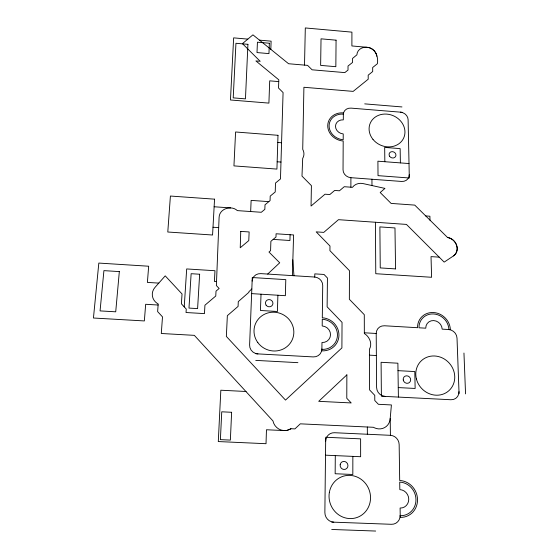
<?xml version="1.0" encoding="UTF-8"?>
<svg xmlns="http://www.w3.org/2000/svg" width="559" height="559" viewBox="0 0 559 559"><rect width="100%" height="100%" fill="white"/><g stroke="black" fill="none" stroke-linecap="round" stroke-linejoin="round"><path stroke-width="0.84" d="M350.884 187.195L350.905 177.685A8.001 7.162 22.7 0 1 343.037 169.803L343.191 141.022A15.743 13.877 20.5 0 1 327.721 125.719A15.743 13.877 20.5 0 1 343.352 112.89L343.31 119.864A7.868 6.939 20.5 0 0 335.505 126.278A7.868 6.939 20.5 0 0 343.233 133.929L343.198 139.764A14.345 12.647 20.5 0 1 329.104 125.817A14.345 12.647 20.5 0 1 343.345 114.127M352.855 456.382L352.827 474.486L335.155 473.746L335.295 455.606M457.192 248.916L457.157 249.412M457.199 248.427L457.178 247.923M304.508 65.103L305.312 27.95L351.918 32.142L351.891 45.95L367.06 47.298M292.392 275.622L293.601 234.955L276.083 233.774L275.985 237.009L270.884 241.327L270.577 250.677L268.977 252.039L279.71 262.786L267.698 274.057M290.093 234.717L289.939 240.51L273.176 239.385M277.893 295.229L277.411 311.489L260.445 310.483L261.032 294.202M270.822 49.346L271.115 41.17L259.474 40.143M250.663 211.54L251.124 200.381L268.823 201.638M251.823 288.954L248.923 291.679L248.902 292.301L238.288 301.608L238.078 306.402L227.352 315.667L226.353 336.427L285.502 400.09L341.898 347.915L342.045 322.368L327.12 306.828L327.441 277.991L324.017 274.455L314.808 273.875L314.759 277.047L260.843 273.624A8.448 7.994 16.8 0 0 252.137 281.093M184.232 306.884L186.685 268.942L214.977 270.724L214.404 281.436L216.529 281.568M457.101 249.901L457.017 250.383M456.913 250.858L456.78 251.326M456.626 251.781L456.444 252.235M456.242 252.668L456.011 253.094M455.76 253.506L455.487 253.898M455.194 254.282L454.879 254.645M454.544 254.995L454.194 255.323M453.817 255.638L453.426 255.924M290.911 428.76L290.421 429.053M289.925 429.326L289.408 429.571M288.877 429.801L288.339 429.99M287.794 430.157L287.235 430.297M286.669 430.416L286.103 430.493M285.53 430.556L284.95 430.577M284.377 430.577L266.468 429.759L266.021 443.706L218.296 441.561L220.833 390.217L246.072 391.496M331.78 522.099L391.461 524.3A9.419 8.776 68.3 0 0 400.209 515.279M331.711 529.464L375.669 531.05M325.513 455.173L360.639 456.724L360.618 438.857L325.708 437.257L324.87 512.428A9.419 8.937 74 0 0 333.779 522.176M400.216 515.691A16.994 15.834 65.6 0 0 415.973 499.536A16.994 15.834 65.6 0 0 399.713 482.11L399.825 489.621A9.328 8.685 65.6 0 1 408.755 499.18A9.328 8.685 65.6 0 1 400.104 508.047L400.244 517.354A18.657 17.378 65.6 0 0 417.531 499.62A18.657 17.378 65.6 0 0 399.692 480.495L399.154 444.566A9.042 8.49 57.7 0 0 390.413 435.321L334.499 432.722A9.028 8.658 59.3 0 0 325.666 441.219M398.253 387.583L415.141 388.456L414.792 371.56L398.001 370.659M255.756 360.387L297.912 362.658M369.45 355.154L376.368 355.531M256.001 353.791L313.257 356.915A8.63 8.259 34.5 0 0 321.893 348.991M364.335 332.787L376.214 333.471A8.553 7.98 39.6 0 1 384.459 325.771L417.531 327.707A17.043 15.61 41.7 0 1 433.484 312.523A17.043 15.61 41.7 0 1 450.358 329.621L442.176 329.139A8.518 7.805 41.7 0 0 433.735 320.573A8.518 7.805 41.7 0 0 425.755 328.182L418.991 327.791A15.526 14.227 41.7 0 1 433.532 313.955A15.526 14.227 41.7 0 1 448.905 329.537M158.12 305.025L145.668 304.285L144.355 320.936L93.444 318.015L98.824 263.072L148.673 266.224L147.394 282.407L158.791 283.106M251.641 293.629L285.363 295.69L285.796 279.633L252.277 277.537L249.607 344.987A8.651 8.385 21.3 0 0 257.923 353.896M439.213 257.154L431.024 256.616L431.604 277.278L375.774 273.714L375.41 222.251M213 227.24L218.681 227.632M425.665 215.928L429.892 216.228L430.004 220.232M214.132 206.76L230.629 207.92M277.159 161.775L280.988 162.061M350.905 177.685L401.572 181.444A7.973 7.071 26.9 0 0 409.237 174.764M277.767 142.461L281.568 142.755M409.006 163.556L377.905 161.188L378.024 175.652L409.307 177.986L408.112 119.682A7.791 6.778 24.3 0 0 400.37 112.149M364.713 103.869L401.963 106.937M402.061 112.289L351.08 108.125A7.826 6.862 20.7 0 0 343.345 114.434M278.745 81.6L269.704 80.845L268.907 103.108L230.462 99.977L233.641 37.865L247.833 39.116M367.543 47.361L368.032 47.445M447.389 237.491C455.976 238.246 461.126 250.914 453.237 256.071L444.181 262.115L406.442 224.411L338.474 219.68L323.766 232.383L316.177 231.866L329.978 246.009L329.929 250.656L349.445 270.675L349.361 299.268L364.286 314.689L364.342 333.527C369.506 336.665 372.601 343.68 369.422 349.249L369.604 389.937L374.754 395.339L374.782 400.503L378.394 404.297L391.412 404.947L390.154 418.977A11.879 11.208 53.1 0 1 374.397 427.789L373.461 427.293L300.302 423.834L294.921 428.9L290.98 428.718L286.893 430.381L283.448 430.528A11.886 11.627 53 0 1 272.967 420.948L194.336 335.351L161.292 333.492L162.494 316.883L157.631 311.587L158.197 303.97L157.31 303.453A11.55 10.942 -2.7 0 1 155.011 287.368L165.226 275.86L182.038 293.971L181.395 303.817L186.259 309.071L186.035 312.523L204.461 313.606L204.936 305.214L215.76 296.011L216.019 291.134L219.128 288.493L216.368 285.558L219.093 217.472C219.289 208.661 231.286 204.908 237.372 210.617L261.305 212.28L264.847 209.339L265.015 204.797L270.06 200.618L270.207 196.111L275.224 191.968L275.51 183.031L280.478 178.943L283.078 92.563L278.543 88.043L278.801 79.811L255.896 60.931L260.194 61.301L242.438 43.637L252.934 34.84L288.591 63.74L307.59 65.368L312.097 69.805L344.819 72.6L348.012 70.057L348.026 66.032L352.568 62.419L352.575 58.422L356.887 54.831A10.167 8.678 20.2 0 1 366.285 47.235C374.747 47.305 378.716 56.207 377.388 63.719L372.671 67.52L372.692 71.531L368.192 75.172L368.206 79.21L353.169 91.383L303.907 87.274L302.719 149.323A10.677 9.58 16.9 0 1 302.692 158.414L301.986 176.092L311.412 185.651L311.049 206.04L325.024 194.204L329.824 194.553L334.659 190.451L339.446 190.794L344.246 186.713L352.484 187.314C354.79 184.002 359.234 182.695 363.084 183.59L384.948 188.404L380.19 192.527L391.104 203.413L414.764 205.111L447.577 237.519M448.087 237.624L448.597 237.757M368.514 47.55L368.996 47.669M449.101 237.91L449.604 238.092M369.471 47.815L369.939 47.983M370.4 48.165L370.855 48.367M450.093 238.288L450.582 238.511M371.295 48.591L371.728 48.829M451.05 238.756L451.518 239.014M372.147 49.087L372.56 49.36M451.972 239.301L452.413 239.608M372.951 49.646L373.335 49.954M452.832 239.93L453.244 240.272M373.698 50.275L374.048 50.603M453.642 240.629L454.02 241.006M374.376 50.953L374.698 51.309M454.383 241.397L454.726 241.795M374.991 51.68L375.264 52.064M455.047 242.215L455.347 242.648M375.522 52.455L375.753 52.853M455.627 243.095L455.892 243.549M375.969 53.259L376.158 53.678M456.13 244.01L456.347 244.479M456.535 244.961L456.703 245.45M376.333 54.097L376.48 54.516M456.85 245.939L456.969 246.428M376.598 54.95L376.703 55.383M457.066 246.931L457.136 247.427M376.78 55.816L376.836 56.249M293.957 275.72L292.783 259.823M463.956 353.036L465.556 393.885M459.058 393.55L457.017 338.118A8.553 7.805 43.4 0 0 448.542 329.517M400.391 162.9L400.146 148.617L384.676 147.415L384.837 161.712M398.399 397.079L397.889 363.203L381.091 362.295L381.385 396.219L450.917 399.741A8.79 8.064 49.7 0 0 458.988 391.67M390.21 418.384L390.413 435.321M376.214 333.471L376.591 387.415A8.776 8.245 47.9 0 0 385.172 396.408M371.938 179.243L371.973 185.546M367.333 426.999L367.361 434.252M314.542 277.019A8.406 7.896 26 0 1 322.718 285.495L322.298 317.778A17.14 16.309 33.3 0 1 338.95 335.274A17.14 16.309 33.3 0 1 321.865 350.849L321.977 342.506A8.574 8.154 33.3 0 0 330.523 334.722A8.574 8.154 33.3 0 0 322.194 325.967L322.277 319.231A15.617 14.862 33.3 0 1 337.454 335.176A15.617 14.862 33.3 0 1 321.886 349.368M346.866 374.865L346.783 398.274L351.192 402.941L318.714 401.327L346.866 374.865M336.071 40.164L335.84 66.696L320.635 65.389L321.034 38.83L336.071 40.164M240.747 231.384L240.237 247.763L248.776 240.594L249.139 231.95L240.747 231.384M277.991 135.299L276.929 169.091L233.941 165.89L235.591 131.987L277.991 135.299M269.34 43.232L268.963 53.608L257 52.567L257.433 42.184L269.34 43.232M247.923 44.322L245.457 98.866L233.208 97.867L235.947 43.274L247.923 44.322M231.622 412.283L230.364 440.094L220.393 439.64L221.748 411.808L231.622 412.283M214.551 199.165L212.567 235.011L167.791 232.013L170.404 196.041L214.551 199.165M199.647 274.231L197.6 308.596L188.977 308.086L191.129 273.7L199.647 274.231M119.333 271.597L115.72 311.81L100.061 310.902L103.918 270.633L119.333 271.597M395.569 268.9L380.246 267.915L379.889 226.905L394.975 227.953L395.569 268.9M266.14 305.221A3.78 3.606 19.8 0 0 272.617 304.781A3.78 3.606 19.8 0 0 268.809 299.582A3.78 3.606 19.8 0 0 266.14 305.221M257.846 342.618A20.047 19.285 23.8 0 0 292.154 339.935A20.047 19.285 23.8 0 0 271.765 312.257A20.047 19.285 23.8 0 0 257.846 342.618M389.609 156.282A3.522 3.109 25.3 0 0 395.576 156.555A3.522 3.109 25.3 0 0 392.355 151.643A3.522 3.109 25.3 0 0 389.609 156.282M372.979 139.387A18.293 16.029 23.9 0 0 403.717 137.947A18.293 16.029 23.9 0 0 384.368 114.071A18.293 16.029 23.9 0 0 372.979 139.387M340.158 464.746A4.067 3.878 64.1 0 0 345.525 469.218A4.067 3.878 64.1 0 0 346.433 462.342A4.067 3.878 64.1 0 0 340.158 464.746M329.335 492.514A21.759 20.613 69.5 0 0 356.921 517.529A21.759 20.613 69.5 0 0 363.091 480.887A21.759 20.613 69.5 0 0 329.335 492.514M403.249 379.987A3.885 3.62 47.3 0 0 409.356 382.594A3.885 3.62 47.3 0 0 408.182 376.116A3.885 3.62 47.3 0 0 403.249 379.987M416.399 378.939A20.341 18.74 47.5 0 0 448.926 390.664A20.341 18.74 47.5 0 0 440.471 357.166A20.341 18.74 47.5 0 0 416.399 378.939"/></g></svg>
